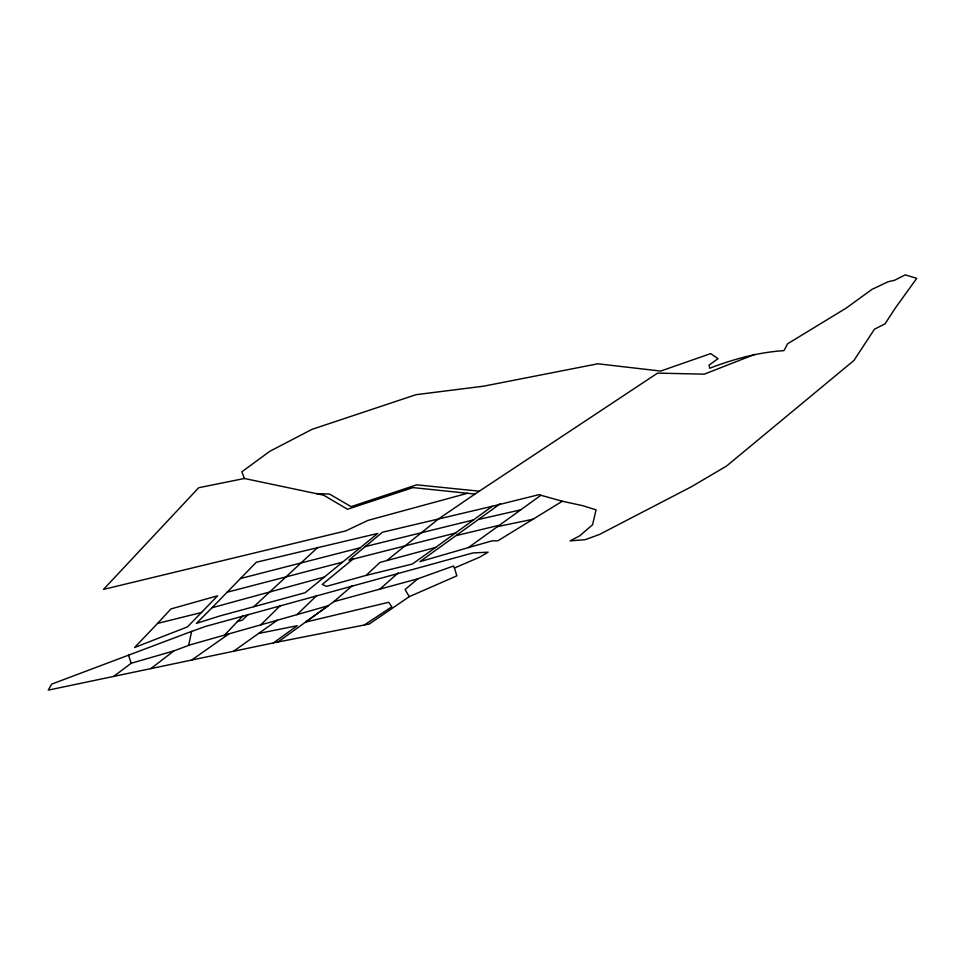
<?xml version="1.0" encoding="UTF-8"?>
<svg xmlns="http://www.w3.org/2000/svg" width="965" height="965" viewBox="0 0 965 965"><rect width="100%" height="100%" fill="white"/><g stroke="black" fill="none" stroke-linecap="round" stroke-linejoin="round"><path stroke-width="1.45" d="M113.556 676.489L131.192 663.257L173.797 650.929L188.645 645.404L191.613 631.412L205.798 626.345L472.874 552.957L488.133 552.173L479.581 557.203L454.455 568.011L456.855 575.84L409.208 596.684L369.269 624.029L273.409 642.907L48.25 690.132L51.688 684.113L191.613 631.412M157.621 623.378L170.95 608.927L217.632 595.803L187.5 626.864L134.605 647.503L157.621 623.378L201.697 612.461M188.983 645.175L224.483 635.115L242.734 616.056M212.047 607.733L256.328 562.245L377.761 533.44L305.121 592.727L219.345 616.116L196.378 623.402L212.047 607.733L324.168 577.106M224.483 635.115L260.815 624.85L280.333 605.562M296.979 614.633L316.701 595.586M248.222 614.476L242.348 620.133L237.354 621.569M352.973 559.133L322.25 584.428L326.459 586.358L366.012 575.43L379.969 562.426L435.625 547.432L492.259 506.275L538.82 494.683L562.306 501.233L582.607 505.66L596.068 509.858L592.546 524.779L579.676 535.852L570.146 540.882L585.104 539.688L599.446 534.477L691.555 486.662L726.549 466.035L853.953 360.452L874.471 329.186L885.026 323.866L895.351 308.004L916.75 278.354L905.242 274.868L894.651 280.248L888.041 281.768L871.95 289.404L846.305 308.016L787.597 343.805L783.99 350.621C758.394 352.309 733.581 359.077 709.709 368.244L709.022 365.144L718.044 358.654L710.662 353.612L660.675 371.067L597.842 363.793L483.706 386.169L416.024 394.685L311.9 429.389L269.838 451.294L241.853 471.813L244.398 478.483L323.709 495.202L347.496 509.267L413.008 487.602L474.961 494.068L657.599 373.105L704.233 374.167L754.871 354.348M317.895 547.312L253.807 606.696M277.98 642.002L333.89 601.641L379.908 589.108L398.171 572.92M500.304 503.694L419.896 561.654L468.423 547.601L540.919 495.262M333.89 601.641L352.466 585.562M454.455 568.011L453.441 566.033L417.749 578.831L405.107 589.531L409.208 596.684M492.259 506.275L382.466 532.234L348.848 560.195L456.168 532.861M387.049 560.339L438.773 518.748L474.961 494.068M150.817 668.673L173.797 650.929M273.409 642.907L297.208 625.742L258.62 633.45L233.446 651.303M435.625 547.432L412.284 564.067L366.012 575.43M258.62 633.45L277.329 620.218L328.209 605.743L305.591 622.087L388.738 602.281L391.802 606.792L364.336 625.006M191.637 660.072L228.765 633.993M562.306 501.233L497.904 540.786L492.162 540.846L468.423 547.601M260.815 624.85L277.329 620.218M467.494 493.284L368.015 520.376L345.699 530.931L103.508 589.398L198.694 487.735L244.398 478.483M379.908 589.108L417.749 578.831M227.089 592.233L342.225 562.245M240.478 578.518L360.042 547.806M473.441 519.93L365.023 546.624M456.65 535.515L498.459 525.442M478.749 519.411L520.147 509.99M497.059 526.685L532.909 519.267M316.496 493.598L329.499 494.068L351.151 506.649L416.699 484.828L479.303 491.197M128.442 654.994L131.192 663.257"/></g></svg>
